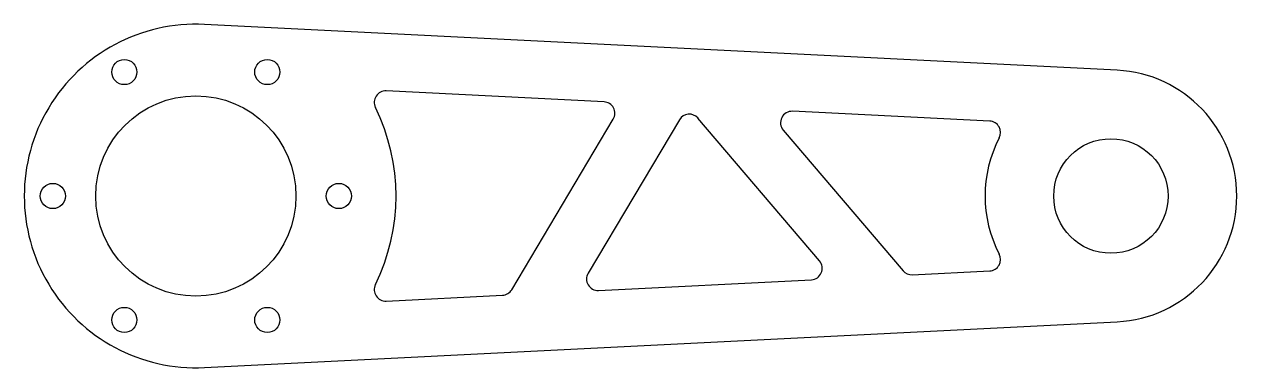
# Model space of a CAD drawing. Header units: millimetres. Extents: x -30 to 182, y -30 to 30.
import ezdxf

# ---------------------------------------------------------------- set-up
doc = ezdxf.new("R2010")
doc.units = ezdxf.units.MM

msp = doc.modelspace()

# ---------------------------------------------------------------- linework, layer by layer
at = {"color": 7, "linetype": 'Continuous', "lineweight": 25}
for p, q in [((161.1, 21.97), (1.5, 29.96)), ((71.37, 16.45), (33.29, 18.36)), ((55.24, -16.37), (72.99, 13.43)), ((84.56, 13.32), (68.6, -13.48)), ((109.05, -11.34), (87.8, 13.59)), ((138.81, 13.08), (104.34, 14.8)), ((102.72, 11.51), (123.65, -13.05)), ((70.41, -16.5), (107.63, -14.64)), ((125.27, -13.75), (138.81, -13.08)), ((33.29, -18.36), (53.62, -17.34)), ((1.5, -29.96), (161.1, -21.97))]:
    msp.add_line(p, q, dxfattribs=at)
for centre, radius in [((-12.5, 21.65), 2.2), ((12.5, 21.65), 2.2), ((0, 0), 17.5), ((160, 0), 10), ((-25, 0), 2.2), ((25, 0), 2.2), ((-12.5, -21.65), 2.2), ((12.5, -21.65), 2.2)]:
    msp.add_circle(centre, radius, dxfattribs=at)
for centre, radius, start, end in [((0, 0), 30, 87.134, 272.866), ((160, 0), 22, 272.866, 87.134), ((33.19, 16.36), 2, 87.134, 206.2439), ((0, 0), 35, 333.7561, 26.2439), ((71.27, 14.45), 2, 329.2173, 87.134), ((86.28, 12.3), 2, 40.435, 149.2173), ((104.24, 12.8), 2, 87.134, 220.435), ((138.71, 11.08), 2, 332.5097, 87.134), ((160, 0), 22, 152.5097, 207.4903), ((138.71, -11.08), 2, 272.866, 27.4903), ((107.53, -12.64), 2, 272.866, 40.435), ((70.31, -14.5), 2, 149.2173, 272.866), ((125.17, -11.76), 2, 220.435, 272.866), ((33.19, -16.36), 2, 153.7561, 272.866), ((53.52, -15.34), 2, 272.866, 329.2173)]:
    msp.add_arc(centre, radius, start, end, dxfattribs=at)

doc.saveas('drawing.dxf')
